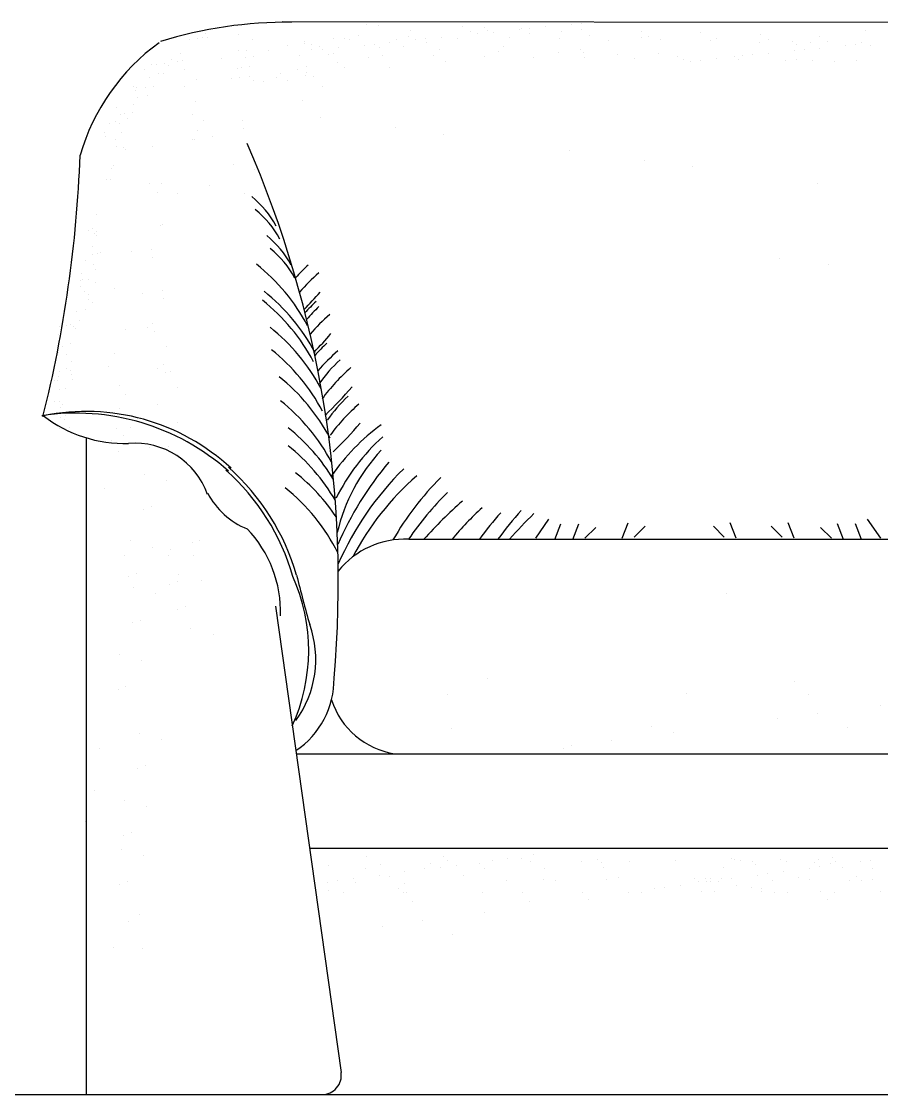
# Model space of a CAD drawing. Header units: inches. Extents: x 6 to 48.5, y 12.5 to 37.3.
# Drawn here: x 10.634 to 11.286, y 17.38 to 18.194 of the extents above; entities that cross this region are included whole.
import ezdxf

# ---------------------------------------------------------------- set-up
doc = ezdxf.new("R2010")
doc.units = ezdxf.units.IN
doc.header["$MEASUREMENT"] = 0
doc.layers.add('02', color=2, linetype='Continuous')
doc.layers.add('1', color=1, linetype='Continuous')

msp = doc.modelspace()

# ---------------------------------------------------------------- linework, layer by layer
at = {"layer": '02'}
for p, q in [((10.83169, 18.19386), (11.47033, 18.19324)), ((10.89539, 18.19153), (10.89539, 18.19153)), ((10.90463, 18.19042), (10.90463, 18.19042)), ((10.929, 18.18726), (10.929, 18.18726)), ((10.9682, 18.1901), (10.9682, 18.1901)), ((10.9742, 18.18603), (10.9742, 18.18603)), ((10.98491, 18.18926), (10.98491, 18.18926)), ((10.98751, 18.18673), (10.98751, 18.18673)), ((10.99175, 18.18583), (10.99175, 18.18583)), ((11.01154, 18.18786), (11.01154, 18.18786)), ((11.0134, 18.18888), (11.0134, 18.18888)), ((11.01912, 18.18863), (11.01912, 18.18863)), ((11.03097, 18.18984), (11.03097, 18.18984)), ((11.04381, 18.18627), (11.04381, 18.18627)), ((11.05076, 18.19187), (11.05076, 18.19187)), ((11.05834, 18.19264), (11.05834, 18.19264)), ((11.0586, 18.18765), (11.0586, 18.18765)), ((11.1038, 18.18642), (11.1038, 18.18642)), ((11.27369, 18.18673), (11.27369, 18.18673)), ((10.76169, 18.18016), (10.76169, 18.18016)), ((10.76753, 18.18104), (10.76753, 18.18104)), ((10.77131, 18.18154), (10.77131, 18.18154)), ((10.77324, 18.18484), (10.77324, 18.18484)), ((10.77537, 18.18139), (10.77537, 18.18139)), ((10.79851, 18.18388), (10.79851, 18.18388)), ((10.80927, 18.17985), (10.80927, 18.17985)), ((10.84829, 18.17837), (10.84829, 18.17837)), ((10.84847, 18.17729), (10.84847, 18.17729)), ((10.87079, 18.18074), (10.87079, 18.18074)), ((10.87925, 18.1811), (10.87925, 18.1811)), ((10.88285, 18.17997), (10.88285, 18.17997)), ((10.88951, 18.18305), (10.88951, 18.18305)), ((10.91332, 18.17781), (10.91332, 18.17781)), ((10.91835, 18.17987), (10.91835, 18.17987)), ((10.92751, 18.18243), (10.92751, 18.18243)), ((10.93311, 18.17984), (10.93311, 18.17984)), ((10.94069, 18.18061), (10.94069, 18.18061)), ((10.94091, 18.17779), (10.94091, 18.17779)), ((10.95253, 18.18182), (10.95253, 18.18182)), ((10.96464, 18.18118), (10.96464, 18.18118)), ((10.97991, 18.18462), (10.97991, 18.18462)), ((11.00388, 18.18145), (11.00388, 18.18145)), ((11.0194, 18.1848), (11.0194, 18.1848)), ((11.04188, 18.18083), (11.04188, 18.18083)), ((11.06461, 18.18357), (11.06461, 18.18357)), ((11.07901, 18.17958), (11.07901, 18.17958)), ((11.10447, 18.18156), (11.10447, 18.18156)), ((11.10981, 18.18234), (11.10981, 18.18234)), ((11.11825, 18.17985), (11.11825, 18.17985)), ((11.149, 18.18519), (11.149, 18.18519)), ((11.15625, 18.17924), (11.15625, 18.17924)), ((11.16076, 18.18109), (11.16076, 18.18109)), ((11.19338, 18.17798), (11.19338, 18.17798)), ((11.1942, 18.18396), (11.1942, 18.18396)), ((11.20021, 18.17988), (11.20021, 18.17988)), ((11.21882, 18.17891), (11.21882, 18.17891)), ((11.23262, 18.17826), (11.23262, 18.17826)), ((11.2394, 18.18273), (11.2394, 18.18273)), ((11.24541, 18.17865), (11.24541, 18.17865)), ((11.27062, 18.17764), (11.27062, 18.17764)), ((10.75425, 18.1696), (10.75425, 18.1696)), ((10.79875, 18.17172), (10.79875, 18.17172)), ((10.80484, 18.17216), (10.80484, 18.17216)), ((10.82152, 18.17204), (10.82152, 18.17204)), ((10.83594, 18.17581), (10.83594, 18.17581)), ((10.85382, 18.17239), (10.85382, 18.17239)), ((10.85422, 18.17628), (10.85422, 18.17628)), ((10.86023, 18.17504), (10.86023, 18.17504)), ((10.86226, 18.17259), (10.86226, 18.17259)), ((10.87038, 18.16923), (10.87038, 18.16923)), ((10.8741, 18.1738), (10.8741, 18.1738)), ((10.89389, 18.17583), (10.89389, 18.17583)), ((10.90147, 18.1766), (10.90147, 18.1766)), ((10.90543, 18.17381), (10.90543, 18.17381)), ((10.9237, 18.17496), (10.9237, 18.17496)), ((10.95063, 18.17258), (10.95063, 18.17258)), ((10.99583, 18.17135), (10.99583, 18.17135)), ((10.9998, 18.1748), (10.9998, 18.1748)), ((11.04103, 18.17012), (11.04103, 18.17012)), ((11.05787, 18.17261), (11.05787, 18.17261)), ((11.06047, 18.17008), (11.06047, 18.17008)), ((11.11676, 18.16962), (11.11676, 18.16962)), ((11.20018, 18.16968), (11.20018, 18.16968)), ((11.21997, 18.1717), (11.21997, 18.1717)), ((11.22143, 18.17638), (11.22143, 18.17638)), ((11.22755, 18.17248), (11.22755, 18.17248)), ((11.2394, 18.17369), (11.2394, 18.17369)), ((11.25919, 18.17571), (11.25919, 18.17571)), ((11.26677, 18.17649), (11.26677, 18.17649)), ((11.27772, 18.17591), (11.27772, 18.17591)), ((10.73668, 18.16146), (10.73668, 18.16146)), ((10.74258, 18.16223), (10.74258, 18.16223)), ((10.7475, 18.16476), (10.7475, 18.16476)), ((10.75245, 18.16353), (10.75245, 18.16353)), ((10.75622, 18.16403), (10.75622, 18.16403)), ((10.7856, 18.16597), (10.7856, 18.16597)), ((10.8041, 18.16681), (10.8041, 18.16681)), ((10.81019, 18.16725), (10.81019, 18.16725)), ((10.84461, 18.16833), (10.84461, 18.16833)), ((10.86646, 18.16848), (10.86646, 18.16848)), ((10.87398, 18.16278), (10.87398, 18.16278)), ((10.89691, 18.16632), (10.89691, 18.16632)), ((10.9075, 18.16798), (10.9075, 18.16798)), ((10.94674, 18.16825), (10.94674, 18.16825)), ((10.9558, 18.16332), (10.9558, 18.16332)), ((10.98475, 18.16764), (10.98475, 18.16764)), ((11.02187, 18.16638), (11.02187, 18.16638)), ((11.06111, 18.16666), (11.06111, 18.16666)), ((11.08623, 18.16889), (11.08623, 18.16889)), ((11.09912, 18.16604), (11.09912, 18.16604)), ((11.13143, 18.16766), (11.13143, 18.16766)), ((11.13624, 18.16478), (11.13624, 18.16478)), ((11.14154, 18.16368), (11.14154, 18.16368)), ((11.14912, 18.16446), (11.14912, 18.16446)), ((11.16096, 18.16567), (11.16096, 18.16567)), ((11.17482, 18.16743), (11.17482, 18.16743)), ((11.17743, 18.16491), (11.17743, 18.16491)), ((11.18075, 18.16769), (11.18075, 18.16769)), ((11.18834, 18.16847), (11.18834, 18.16847)), ((11.21349, 18.16444), (11.21349, 18.16444)), ((11.22183, 18.16521), (11.22183, 18.16521)), ((11.23372, 18.16444), (11.23372, 18.16444)), ((11.25061, 18.16319), (11.25061, 18.16319)), ((11.26703, 18.16398), (11.26703, 18.16398)), ((10.72701, 18.15716), (10.72701, 18.15716)), ((10.7329, 18.16096), (10.7329, 18.16096)), ((10.73764, 18.15425), (10.73764, 18.15425)), ((10.74182, 18.15426), (10.74182, 18.15426)), ((10.74572, 18.16059), (10.74572, 18.16059)), ((10.75731, 18.15774), (10.75731, 18.15774)), ((10.79785, 18.15817), (10.79785, 18.15817)), ((10.80083, 18.15889), (10.80083, 18.15889)), ((10.80692, 18.15933), (10.80692, 18.15933)), ((10.83071, 18.1541), (10.83071, 18.1541)), ((10.84326, 18.15711), (10.84326, 18.15711)), ((10.84927, 18.15303), (10.84927, 18.15303)), ((10.85037, 18.15967), (10.85037, 18.15967)), ((10.85037, 18.15478), (10.85037, 18.15478)), ((10.87909, 18.15915), (10.87909, 18.15915)), ((10.91292, 18.15892), (10.91292, 18.15892)), ((10.71876, 18.1449), (10.71876, 18.1449)), ((10.731, 18.1516), (10.731, 18.1516)), ((10.76649, 18.14986), (10.76649, 18.14986)), ((10.79332, 18.15076), (10.79332, 18.15076)), ((10.79941, 18.1512), (10.79941, 18.1512)), ((10.8068, 18.15238), (10.8068, 18.15238)), ((10.8101, 18.14908), (10.8101, 18.14908)), ((10.81756, 18.14835), (10.81756, 18.14835)), ((10.82761, 18.15156), (10.82761, 18.15156)), ((10.83606, 18.14919), (10.83606, 18.14919)), ((10.85551, 18.15231), (10.85551, 18.15231)), ((10.86251, 18.14478), (10.86251, 18.14478)), ((10.72017, 18.14173), (10.72017, 18.14173)), ((10.72149, 18.14382), (10.72149, 18.14382)), ((10.72815, 18.14384), (10.72815, 18.14384)), ((10.72927, 18.13802), (10.72927, 18.13802)), ((10.73405, 18.14462), (10.73405, 18.14462)), ((10.75791, 18.14465), (10.75791, 18.14465)), ((10.71922, 18.13091), (10.71922, 18.13091)), ((10.7222, 18.13652), (10.7222, 18.13652)), ((10.76571, 18.13322), (10.76571, 18.13322)), ((10.84723, 18.13359), (10.84723, 18.13359)), ((10.706, 18.12835), (10.706, 18.12835)), ((10.70942, 18.12339), (10.70942, 18.12339)), ((10.71242, 18.12383), (10.71242, 18.12383)), ((10.71456, 18.1205), (10.71456, 18.1205)), ((10.71833, 18.12461), (10.71833, 18.12461)), ((10.76333, 18.12355), (10.76333, 18.12355)), ((10.86078, 18.1207), (10.86078, 18.1207)), ((10.70067, 18.11668), (10.70067, 18.11668)), ((10.70545, 18.1183), (10.70545, 18.1183)), ((10.70851, 18.11634), (10.70851, 18.11634)), ((10.77191, 18.11884), (10.77191, 18.11884)), ((10.80167, 18.11903), (10.80167, 18.11903)), ((10.80266, 18.11285), (10.80266, 18.11285)), ((10.91769, 18.11321), (10.91769, 18.11321)), ((10.69693, 18.10928), (10.69693, 18.10928)), ((10.69792, 18.10665), (10.69792, 18.10665)), ((10.70548, 18.10412), (10.70548, 18.10412)), ((10.70988, 18.10941), (10.70988, 18.10941)), ((10.76341, 18.10444), (10.76341, 18.10444)), ((10.76545, 18.1043), (10.76545, 18.1043)), ((10.7676, 18.11111), (10.7676, 18.11111)), ((10.77852, 18.10643), (10.77852, 18.10643)), ((10.95413, 18.10842), (10.95413, 18.10842)), ((10.70624, 18.09923), (10.70624, 18.09923)), ((10.7114, 18.09826), (10.7114, 18.09826)), ((10.71274, 18.09703), (10.71274, 18.09703)), ((10.73339, 18.09866), (10.73339, 18.09866)), ((11.04921, 18.0959), (11.04921, 18.0959)), ((11.10612, 18.08841), (11.10612, 18.08841)), ((10.70239, 18.08236), (10.70239, 18.08236)), ((10.70359, 18.08477), (10.70359, 18.08477)), ((10.79485, 18.08554), (10.79485, 18.08554)), ((10.80997, 18.08753), (10.80997, 18.08753)), ((10.81095, 18.08135), (10.81095, 18.08135)), ((11.14255, 18.08361), (11.14255, 18.08361)), ((10.69843, 18.07361), (10.69843, 18.07361)), ((10.70148, 18.07415), (10.70148, 18.07415)), ((10.7314, 18.07079), (10.7314, 18.07079)), ((10.73737, 18.06428), (10.73737, 18.06428)), ((10.73984, 18.07082), (10.73984, 18.07082)), ((10.77682, 18.06948), (10.77682, 18.06948)), ((11.23763, 18.07109), (11.23763, 18.07109)), ((10.75209, 18.06302), (10.75209, 18.06302)), ((10.80293, 18.06306), (10.80293, 18.06306)), ((10.69106, 18.04754), (10.69106, 18.04754)), ((10.73969, 18.03929), (10.73969, 18.03929)), ((10.74067, 18.04006), (10.74067, 18.04006)), ((10.68468, 18.03564), (10.68468, 18.03564)), ((10.6878, 18.03668), (10.6878, 18.03668)), ((10.68956, 18.03288), (10.68956, 18.03288)), ((10.69086, 18.03473), (10.69086, 18.03473)), ((10.6909, 18.03166), (10.6909, 18.03166)), ((10.68792, 18.02322), (10.68792, 18.02322)), ((10.6876, 18.01722), (10.6876, 18.01722)), ((10.69137, 18.01772), (10.69137, 18.01772)), ((10.69366, 18.0185), (10.69366, 18.0185)), ((10.71713, 18.01902), (10.71713, 18.01902)), ((10.73224, 18.02101), (10.73224, 18.02101)), ((10.73323, 18.01484), (10.73323, 18.01484)), ((10.68261, 18.01288), (10.68261, 18.01288)), ((10.68837, 18.00923), (10.68837, 18.00923)), ((11.20915, 18.01399), (11.20915, 18.01399)), ((11.24559, 18.00919), (11.24559, 18.00919)), ((10.67962, 18.00252), (10.67962, 18.00252)), ((10.67998, 17.99833), (10.67998, 17.99833)), ((10.69027, 18.00586), (10.69027, 18.00586)), ((10.67853, 17.99723), (10.67853, 17.99723)), ((10.67866, 17.99247), (10.67866, 17.99247)), ((10.68443, 17.99801), (10.68443, 17.99801)), ((10.69048, 17.99607), (10.69048, 17.99607)), ((10.7046, 17.99153), (10.7046, 17.99153)), ((10.68173, 17.98935), (10.68173, 17.98935)), ((10.68443, 17.98293), (10.68443, 17.98293)), ((10.68498, 17.98668), (10.68498, 17.98668)), ((10.72542, 17.98752), (10.72542, 17.98752)), ((10.74054, 17.98951), (10.74054, 17.98951)), ((10.74152, 17.98334), (10.74152, 17.98334)), ((10.67591, 17.97391), (10.67591, 17.97391)), ((10.68219, 17.97537), (10.68219, 17.97537)), ((10.68749, 17.98097), (10.68749, 17.98097)), ((10.67803, 17.96667), (10.67803, 17.96667)), ((10.66245, 17.96213), (10.66245, 17.96213)), ((10.66473, 17.96527), (10.66473, 17.96527)), ((10.66835, 17.96291), (10.66835, 17.96291)), ((10.67107, 17.96386), (10.67107, 17.96386)), ((10.67368, 17.96253), (10.67368, 17.96253)), ((10.67502, 17.96131), (10.67502, 17.96131)), ((10.71289, 17.96003), (10.71289, 17.96003)), ((10.72919, 17.96205), (10.72919, 17.96205)), ((10.7335, 17.96504), (10.7335, 17.96504)), ((10.73506, 17.95888), (10.73506, 17.95888)), ((10.66171, 17.95667), (10.66171, 17.95667)), ((10.67152, 17.94987), (10.67152, 17.94987)), ((10.66197, 17.949), (10.66197, 17.949)), ((10.66216, 17.94269), (10.66216, 17.94269)), ((10.66504, 17.94705), (10.66504, 17.94705)), ((10.66808, 17.9413), (10.66808, 17.9413)), ((10.70446, 17.94216), (10.70446, 17.94216)), ((10.7439, 17.94736), (10.7439, 17.94736)), ((10.67198, 17.93588), (10.67198, 17.93588)), ((10.7418, 17.93354), (10.7418, 17.93354)), ((10.66262, 17.9287), (10.66262, 17.9287)), ((10.66784, 17.93082), (10.66784, 17.93082)), ((10.6709, 17.92887), (10.6709, 17.92887)), ((10.67206, 17.9258), (10.67206, 17.9258)), ((10.70004, 17.93201), (10.70004, 17.93201)), ((10.73749, 17.93055), (10.73749, 17.93055)), ((10.74335, 17.92738), (10.74335, 17.92738)), ((10.74715, 17.92864), (10.74715, 17.92864)), ((10.65931, 17.92181), (10.65931, 17.92181)), ((10.66113, 17.92129), (10.66113, 17.92129)), ((10.66219, 17.9245), (10.66219, 17.9245)), ((10.67244, 17.92189), (10.67244, 17.92189)), ((10.70856, 17.91742), (10.70856, 17.91742)), ((10.66308, 17.91471), (10.66308, 17.91471)), ((10.66745, 17.9155), (10.66745, 17.9155)), ((10.71275, 17.91066), (10.71275, 17.91066)), ((10.7522, 17.91586), (10.7522, 17.91586)), ((10.65921, 17.90531), (10.65921, 17.90531)), ((10.66299, 17.90581), (10.66299, 17.90581)), ((10.66354, 17.90072), (10.66354, 17.90072)), ((10.66518, 17.90363), (10.66518, 17.90363)), ((10.70833, 17.90051), (10.70833, 17.90051)), ((10.73689, 17.90293), (10.73689, 17.90293)), ((10.66357, 17.8936), (10.66357, 17.8936)), ((10.66712, 17.89467), (10.66712, 17.89467)), ((10.66266, 17.88527), (10.66266, 17.88527)), ((10.66663, 17.89165), (10.66663, 17.89165)), ((10.67061, 17.8859), (10.67061, 17.8859)), ((10.70573, 17.88501), (10.70573, 17.88501)), ((10.71685, 17.88592), (10.71685, 17.88592)), ((10.75264, 17.88933), (10.75264, 17.88933)), ((10.68296, 17.87806), (10.68296, 17.37983)), ((10.71108, 17.88011), (10.71108, 17.88011)), ((10.70187, 17.87605), (10.70187, 17.87605)), ((10.73123, 17.8705), (10.73123, 17.8705)), ((10.74518, 17.87143), (10.74518, 17.87143)), ((10.70762, 17.86739), (10.70762, 17.86739)), ((10.72727, 17.85035), (10.72727, 17.85035)), ((10.7441, 17.84568), (10.7441, 17.84568)), ((10.69689, 17.83946), (10.69689, 17.83946)), ((10.72634, 17.82376), (10.72634, 17.82376)), ((10.7323, 17.82592), (10.7323, 17.82592)), ((11.02388, 17.80177), (11.03391, 17.81635)), ((11.03847, 17.80086), (11.04303, 17.8127)), ((11.05214, 17.80086), (11.0567, 17.8127)), ((11.08951, 17.80177), (11.09407, 17.81361)), ((11.17603, 17.80177), (11.17147, 17.81361)), ((11.21986, 17.80177), (11.2153, 17.81361)), ((11.25723, 17.80086), (11.25267, 17.8127)), ((11.2709, 17.80086), (11.26634, 17.8127)), ((11.28549, 17.80177), (11.27546, 17.81635)), ((11.06125, 17.80177), (11.06946, 17.80997)), ((11.09862, 17.80268), (11.10683, 17.81088)), ((11.16691, 17.80268), (11.15871, 17.81088)), ((11.21075, 17.80268), (11.20254, 17.81088)), ((11.24812, 17.80177), (11.23991, 17.80997)), ((10.71633, 17.79978), (10.71633, 17.79978)), ((10.73316, 17.79511), (10.73316, 17.79511)), ((10.76331, 17.79825), (10.76331, 17.79825)), ((10.76927, 17.8004), (10.76927, 17.8004)), ((10.92762, 17.80111), (11.38065, 17.80111)), ((10.71199, 17.7886), (10.71199, 17.7886)), ((10.74543, 17.78871), (10.74543, 17.78871)), ((10.74735, 17.79328), (10.74735, 17.79328)), ((10.76419, 17.7886), (10.76419, 17.7886)), ((10.7154, 17.77319), (10.7154, 17.77319)), ((10.72136, 17.77535), (10.72136, 17.77535)), ((10.75329, 17.77427), (10.75329, 17.77427)), ((10.71906, 17.76425), (10.71906, 17.76425)), ((10.74642, 17.76669), (10.74642, 17.76669)), ((10.75239, 17.76884), (10.75239, 17.76884)), ((10.77013, 17.7696), (10.77013, 17.7696)), ((10.7359, 17.75958), (10.7359, 17.75958)), ((11.16843, 17.75974), (11.16843, 17.75974)), ((10.75237, 17.74768), (10.75237, 17.74768)), ((10.75833, 17.74983), (10.75833, 17.74983)), ((10.82657, 17.75026), (10.87634, 17.3965)), ((10.7241, 17.73981), (10.7241, 17.73981)), ((10.71813, 17.73766), (10.71813, 17.73766)), ((10.76239, 17.73314), (10.76239, 17.73314)), ((10.77923, 17.72847), (10.77923, 17.72847)), ((10.70812, 17.71368), (10.70812, 17.71368)), ((10.72496, 17.70901), (10.72496, 17.70901)), ((10.71316, 17.68924), (10.71316, 17.68924)), ((10.98751, 17.69521), (10.98751, 17.69521)), ((11.21992, 17.69322), (11.21992, 17.69322)), ((10.70719, 17.68709), (10.70719, 17.68709)), ((10.95739, 17.6834), (10.95739, 17.6834)), ((11.13826, 17.68373), (11.13826, 17.68373)), ((11.23062, 17.68341), (11.23062, 17.68341)), ((11.28507, 17.67517), (11.28507, 17.67517)), ((11.20762, 17.66498), (11.20762, 17.66498)), ((11.23785, 17.66896), (11.23785, 17.66896)), ((10.95986, 17.65732), (10.95986, 17.65732)), ((11.11189, 17.65926), (11.11189, 17.65926)), ((11.26047, 17.65855), (11.26047, 17.65855)), ((10.72316, 17.65354), (10.72316, 17.65354)), ((10.74, 17.64887), (10.74, 17.64887)), ((11.08151, 17.64837), (11.08151, 17.64837)), ((11.12873, 17.65459), (11.12873, 17.65459)), ((10.69278, 17.64265), (10.69278, 17.64265)), ((11.04532, 17.64224), (11.04532, 17.64224)), ((11.05128, 17.64439), (11.05128, 17.64439)), ((10.84232, 17.63829), (11.39355, 17.63829)), ((10.72224, 17.62695), (10.72224, 17.62695)), ((10.7282, 17.62911), (10.7282, 17.62911)), ((10.6897, 17.61065), (10.6897, 17.61065)), ((10.71222, 17.60297), (10.71222, 17.60297)), ((10.72906, 17.5983), (10.72906, 17.5983)), ((10.68231, 17.58705), (10.68231, 17.58705)), ((10.7113, 17.57638), (10.7113, 17.57638)), ((10.71726, 17.57854), (10.71726, 17.57854)), ((10.70949, 17.56607), (10.70949, 17.56607)), ((10.72633, 17.5614), (10.72633, 17.5614)), ((12.02809, 17.56644), (10.85243, 17.56644)), ((10.89596, 17.56064), (10.89596, 17.56064)), ((10.95406, 17.56014), (10.95406, 17.56014)), ((11.00284, 17.55897), (11.00284, 17.55897)), ((11.01302, 17.55886), (11.01302, 17.55886)), ((11.02256, 17.56157), (11.02256, 17.56157)), ((11.17262, 17.55861), (11.17262, 17.55861)), ((11.24898, 17.55985), (11.24898, 17.55985)), ((10.86666, 17.55327), (10.86666, 17.55327)), ((10.89467, 17.55141), (10.89467, 17.55141)), ((10.90588, 17.55469), (10.90588, 17.55469)), ((10.93989, 17.55149), (10.93989, 17.55149)), ((10.94389, 17.55517), (10.94389, 17.55517)), ((10.95195, 17.55227), (10.95195, 17.55227)), ((10.95674, 17.55769), (10.95674, 17.55769)), ((10.96375, 17.55383), (10.96375, 17.55383)), ((10.98103, 17.55499), (10.98103, 17.55499)), ((10.98511, 17.55158), (10.98511, 17.55158)), ((10.99103, 17.55742), (10.99103, 17.55742)), ((11.02025, 17.55641), (11.02025, 17.55641)), ((11.03032, 17.55166), (11.03032, 17.55166)), ((11.05826, 17.55689), (11.05826, 17.55689)), ((11.07112, 17.55836), (11.07112, 17.55836)), ((11.0738, 17.55591), (11.0738, 17.55591)), ((11.07554, 17.55174), (11.07554, 17.55174)), ((11.0954, 17.55671), (11.0954, 17.55671)), ((11.13008, 17.55707), (11.13008, 17.55707)), ((11.16598, 17.55191), (11.16598, 17.55191)), ((11.17475, 17.55813), (11.17475, 17.55813)), ((11.17929, 17.55707), (11.17929, 17.55707)), ((11.18818, 17.55657), (11.18818, 17.55657)), ((11.19086, 17.55412), (11.19086, 17.55412)), ((11.20977, 17.55843), (11.20977, 17.55843)), ((11.21397, 17.55671), (11.21397, 17.55671)), ((11.23137, 17.55147), (11.23137, 17.55147)), ((11.23557, 17.55591), (11.23557, 17.55591)), ((11.23825, 17.55836), (11.23825, 17.55836)), ((11.23893, 17.55246), (11.23893, 17.55246)), ((11.24714, 17.55529), (11.24714, 17.55529)), ((11.25111, 17.55689), (11.25111, 17.55689)), ((11.25641, 17.55207), (11.25641, 17.55207)), ((11.27046, 17.55661), (11.27046, 17.55661)), ((11.27801, 17.55761), (11.27801, 17.55761)), ((11.27905, 17.55166), (11.27905, 17.55166)), ((10.88558, 17.54354), (10.88558, 17.54354)), ((10.90531, 17.54613), (10.90531, 17.54613)), ((10.91309, 17.54494), (10.91309, 17.54494)), ((10.92467, 17.54868), (10.92467, 17.54868)), ((10.96937, 17.54611), (10.96937, 17.54611)), ((11.03015, 17.54316), (11.03015, 17.54316)), ((11.07789, 17.54328), (11.07789, 17.54328)), ((11.08643, 17.54433), (11.08643, 17.54433)), ((11.14453, 17.54383), (11.14453, 17.54383)), ((11.15304, 17.54359), (11.15304, 17.54359)), ((11.15633, 17.54359), (11.15633, 17.54359)), ((11.16484, 17.54383), (11.16484, 17.54383)), ((11.17256, 17.54372), (11.17256, 17.54372)), ((11.19229, 17.54632), (11.19229, 17.54632)), ((11.19984, 17.54731), (11.19984, 17.54731)), ((11.20349, 17.54255), (11.20349, 17.54255)), ((11.21165, 17.54887), (11.21165, 17.54887)), ((11.22294, 17.54433), (11.22294, 17.54433)), ((11.23148, 17.54328), (11.23148, 17.54328)), ((11.26741, 17.5453), (11.26741, 17.5453)), ((11.27922, 17.54316), (11.27922, 17.54316)), ((10.70856, 17.53948), (10.70856, 17.53948)), ((10.71452, 17.54164), (10.71452, 17.54164)), ((10.86622, 17.54099), (10.86622, 17.54099)), ((10.86677, 17.53465), (10.86677, 17.53465)), ((10.87378, 17.54198), (10.87378, 17.54198)), ((10.88716, 17.54032), (10.88716, 17.54032)), ((10.92008, 17.53579), (10.92008, 17.53579)), ((10.9243, 17.54015), (10.9243, 17.54015)), ((11.00153, 17.54204), (11.00153, 17.54204)), ((11.03867, 17.54187), (11.03867, 17.54187)), ((11.11412, 17.53603), (11.11412, 17.53603)), ((11.12167, 17.53702), (11.12167, 17.53702)), ((11.13348, 17.53858), (11.13348, 17.53858)), ((11.14721, 17.54138), (11.14721, 17.54138)), ((11.1532, 17.54117), (11.1532, 17.54117)), ((11.15617, 17.54117), (11.15617, 17.54117)), ((11.16216, 17.54138), (11.16216, 17.54138)), ((11.17589, 17.53858), (11.17589, 17.53858)), ((11.18769, 17.53702), (11.18769, 17.53702)), ((11.19525, 17.53603), (11.19525, 17.53603)), ((11.26159, 17.54205), (11.26159, 17.54205)), ((11.2707, 17.54187), (11.2707, 17.54187)), ((10.87823, 17.533), (10.87823, 17.533)), ((10.92345, 17.53308), (10.92345, 17.53308)), ((10.92572, 17.53337), (10.92572, 17.53337)), ((10.98382, 17.53287), (10.98382, 17.53287)), ((11.01388, 17.53324), (11.01388, 17.53324)), ((11.0193, 17.52663), (11.0193, 17.52663)), ((11.0591, 17.53333), (11.0591, 17.53333)), ((11.06413, 17.52813), (11.06413, 17.52813)), ((11.09439, 17.53343), (11.09439, 17.53343)), ((11.10432, 17.53341), (11.10432, 17.53341)), ((11.14954, 17.53349), (11.14954, 17.53349)), ((11.15983, 17.53349), (11.15983, 17.53349)), ((11.19475, 17.53357), (11.19475, 17.53357)), ((11.20505, 17.53341), (11.20505, 17.53341)), ((11.21497, 17.53343), (11.21497, 17.53343)), ((11.23997, 17.53365), (11.23997, 17.53365)), ((11.24524, 17.52813), (11.24524, 17.52813)), ((11.25027, 17.53333), (11.25027, 17.53333)), ((11.28519, 17.53374), (11.28519, 17.53374)), ((10.93079, 17.52598), (10.93079, 17.52598)), ((10.71538, 17.51083), (10.71538, 17.51083)), ((10.72321, 17.5164), (10.72321, 17.5164)), ((10.93802, 17.51153), (10.93802, 17.51153)), ((10.98524, 17.51775), (10.98524, 17.51775)), ((10.90779, 17.50755), (10.90779, 17.50755)), ((10.96064, 17.50112), (10.96064, 17.50112)), ((10.70358, 17.49107), (10.70358, 17.49107)), ((10.72568, 17.49033), (10.72568, 17.49033))]:
    msp.add_line(p, q, dxfattribs=at)
for centre, radius, start, end in [((10.83574, 17.86632), 0.32694, 89.42172, 107.14988), ((10.83235, 18.0481), 0.16013, 125.93614, 163.9711), ((10.04182, 17.76926), 0.83242, 354.92944, 23.50702), ((9.70974, 18.12886), 0.9694, 345.98654, 357.83907), ((10.76442, 18.00545), 0.07092, 27.84501, 51.52866), ((10.76716, 17.99561), 0.07092, 27.84501, 51.52866), ((10.77581, 17.97585), 0.07092, 27.84501, 51.52866), ((10.77855, 17.96602), 0.07092, 27.84501, 51.52866), ((10.72027, 17.89403), 0.14775, 27.84501, 51.52866), ((10.92523, 17.92816), 0.10959, 132.45429, 139.54633), ((10.95707, 17.89103), 0.14863, 131.06424, 139.02516), ((10.72482, 17.86671), 0.14775, 27.84501, 51.52866), ((10.72596, 17.87354), 0.14775, 27.84501, 51.52866), ((10.64467, 18.17247), 0.28348, 315.9278, 319.54175), ((10.93131, 17.90053), 0.10959, 132.45429, 138.71086), ((10.93352, 17.89666), 0.10959, 132.45429, 139.48551), ((10.96537, 17.85953), 0.14863, 131.06424, 139.18896), ((10.73052, 17.84623), 0.14775, 27.84501, 51.52866), ((10.65297, 18.14098), 0.28348, 315.71467, 319.54175), ((10.9396, 17.86903), 0.10959, 132.45429, 139.35085), ((10.73166, 17.82915), 0.14775, 27.84501, 51.52866), ((10.97145, 17.8319), 0.14863, 131.06424, 139.28048), ((10.94956, 17.85632), 0.10959, 132.45429, 145.13556), ((10.98141, 17.81919), 0.14863, 131.06424, 143.50583), ((10.73735, 17.80866), 0.14775, 27.84501, 51.52866), ((10.66901, 18.10064), 0.28348, 313.51597, 319.54175), ((10.95564, 17.82869), 0.10959, 132.45429, 145.13556), ((10.73849, 17.79045), 0.14775, 27.84501, 51.52866), ((10.98749, 17.79156), 0.14863, 131.06424, 143.50583), ((10.6752, 17.7225), 0.17424, 48.37492, 98.54063), ((10.68317, 17.73683), 0.16118, 47.10928, 101.62015), ((10.71206, 17.97404), 0.10029, 232.28097, 271.75944), ((10.74419, 17.76997), 0.14775, 31.12751, 51.52866), ((11.0027, 17.7571), 0.16225, 126.26623, 145.40532), ((10.67509, 18.073), 0.28348, 313.51597, 319.54175), ((11.01389, 17.7619), 0.15783, 132.20493, 153.57219), ((10.71986, 17.81524), 0.05874, 19.73242, 94.6105), ((10.74419, 17.75631), 0.14775, 30.11878, 51.52866), ((11.0058, 17.77566), 0.13583, 136.83965, 167.05138), ((10.6752, 17.72541), 0.17134, 16.09924, 48.37492), ((10.6752, 17.72541), 0.17424, 16.09924, 48.37492), ((11.10542, 17.69695), 0.25231, 139.90131, 156.6455), ((11.08868, 17.68777), 0.23449, 134.67166, 156.1956), ((10.74988, 17.73582), 0.14775, 33.68353, 51.52866), ((11.07213, 17.69011), 0.21087, 131.0498, 152.43552), ((11.10859, 17.69012), 0.22228, 134.8171, 150.21568), ((10.82631, 17.86251), 0.05759, 207.35925, 248.46243), ((10.74191, 17.72444), 0.14775, 26.64829, 51.52866), ((11.12188, 17.66988), 0.23449, 134.67166, 145.96876), ((11.1924, 17.57376), 0.34037, 131.15526, 138.09282), ((11.14058, 17.65203), 0.23377, 132.28379, 140.37752), ((11.16215, 17.67191), 0.22228, 137.8171, 144.46142), ((11.18623, 17.66498), 0.23449, 137.67166, 144.51321), ((11.25968, 17.57633), 0.34037, 134.15526, 138.67014), ((10.73947, 17.74606), 0.09094, 358.12714, 43.74881), ((10.92472, 17.73648), 0.0647, 87.42866, 141.32297), ((10.71391, 17.71677), 0.13786, 335.47282, 24.03756), ((12.44888, 18.17962), 1.65677, 194.18142, 195.51901), ((10.77769, 17.70993), 0.07942, 324.21436, 19.42016), ((10.80644, 17.69468), 0.06455, 303.39113, 0.89352), ((10.92585, 17.6973), 0.05956, 197.70017, 261.48958), ((10.86198, 17.39435), 0.01452, 270, 8.49256)]:
    msp.add_arc(centre, radius, start, end, dxfattribs=at)
at = {"layer": '1'}
msp.add_line((6.30749, 17.37983), (26.63369, 17.37983), dxfattribs=at)

doc.saveas('drawing.dxf')
